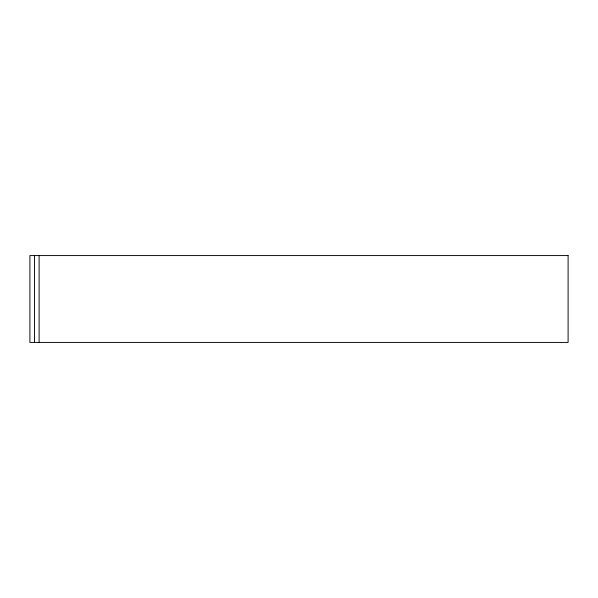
<?xml version="1.0" encoding="UTF-8"?>
<svg xmlns="http://www.w3.org/2000/svg" width="598" height="598" viewBox="0 0 598 598"><rect width="100%" height="100%" fill="white"/><g stroke="black" fill="none" stroke-linecap="round" stroke-linejoin="round"><path stroke-width="0.9" d="M39.109 255.578L39.109 342.422M34.505 255.578L34.505 342.422M568.1 255.578L29.9 255.578L29.9 342.422L568.1 342.422L568.1 255.578"/></g></svg>
